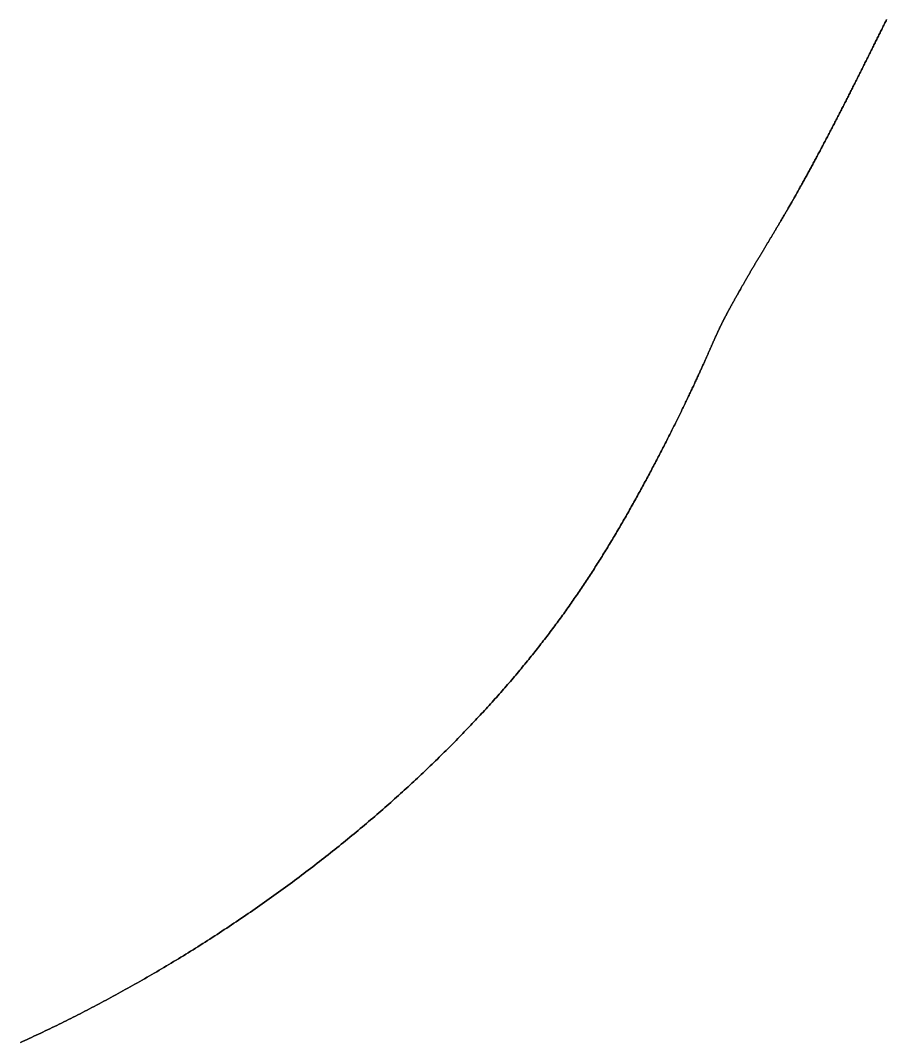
# Model space of a CAD drawing. Header units: inches. Extents: x 130170 to 284068, y 377793 to 804530.
# Drawn here: x 260113.7 to 260175.2, y 743908.1 to 743980.6 of the extents above; entities that cross this region are included whole.
import ezdxf

# ---------------------------------------------------------------- set-up
doc = ezdxf.new("R2010")
doc.units = ezdxf.units.IN
doc.header["$MEASUREMENT"] = 0
doc.layers.add('muni_il', color=7, linetype='Continuous')

msp = doc.modelspace()

# ---------------------------------------------------------------- linework, layer by layer
at = {"layer": 'muni_il'}
for points in [[(260113.731, 743908.108), (260113.89, 743908.18), (260114.048, 743908.253), (260114.208, 743908.327), (260114.367, 743908.401), (260114.528, 743908.475), (260114.688, 743908.55), (260114.849, 743908.626), (260115.01, 743908.702), (260115.172, 743908.778), (260115.333, 743908.855), (260115.496, 743908.933), (260115.658, 743909.011), (260115.821, 743909.09), (260115.984, 743909.169), (260116.148, 743909.248), (260116.312, 743909.328), (260116.476, 743909.409), (260116.64, 743909.49), (260116.805, 743909.571), (260116.97, 743909.653), (260117.136, 743909.736), (260117.301, 743909.819), (260117.467, 743909.902), (260117.633, 743909.987), (260117.8, 743910.071), (260117.967, 743910.156), (260118.134, 743910.242), (260118.301, 743910.328), (260118.468, 743910.414), (260118.636, 743910.501), (260118.804, 743910.589), (260118.972, 743910.677), (260119.141, 743910.765), (260119.309, 743910.854), (260119.478, 743910.944), (260119.647, 743911.034), (260119.816, 743911.125), (260119.986, 743911.216), (260120.155, 743911.307), (260120.325, 743911.399), (260120.495, 743911.491), (260120.665, 743911.584), (260120.835, 743911.678), (260121.005, 743911.772), (260121.176, 743911.866), (260121.347, 743911.961), (260121.517, 743912.056), (260121.688, 743912.152), (260121.859, 743912.248), (260122.03, 743912.345), (260122.201, 743912.442), (260122.372, 743912.54), (260122.544, 743912.638), (260122.715, 743912.736), (260122.887, 743912.835), (260123.058, 743912.935), (260123.23, 743913.035), (260123.401, 743913.135), (260123.573, 743913.236), (260123.745, 743913.337), (260123.916, 743913.439), (260124.088, 743913.541), (260124.26, 743913.644), (260124.432, 743913.747), (260124.603, 743913.85), (260124.775, 743913.954), (260124.947, 743914.058), (260125.118, 743914.163), (260125.29, 743914.268), (260125.462, 743914.374), (260125.633, 743914.48), (260125.805, 743914.586), (260125.976, 743914.693), (260126.147, 743914.8), (260126.319, 743914.908), (260126.49, 743915.016), (260126.661, 743915.124), (260126.832, 743915.233), (260127.003, 743915.342), (260127.174, 743915.451), (260127.344, 743915.561), (260127.515, 743915.671), (260127.685, 743915.782), (260127.855, 743915.893), (260128.025, 743916.004), (260128.195, 743916.116), (260128.365, 743916.228), (260128.535, 743916.34), (260128.704, 743916.453), (260128.873, 743916.566), (260129.042, 743916.68), (260129.211, 743916.793), (260129.379, 743916.907), (260129.548, 743917.022), (260129.716, 743917.137), (260129.884, 743917.252), (260130.052, 743917.367), (260130.219, 743917.482), (260130.386, 743917.598), (260130.553, 743917.715), (260130.72, 743917.831), (260130.886, 743917.948), (260131.052, 743918.065), (260131.218, 743918.182), (260131.383, 743918.3), (260131.549, 743918.418), (260131.714, 743918.536), (260131.878, 743918.654), (260132.042, 743918.773), (260132.206, 743918.891), (260132.37, 743919.01), (260132.533, 743919.13), (260132.696, 743919.249), (260132.859, 743919.369), (260133.021, 743919.489), (260133.183, 743919.609), (260133.344, 743919.73), (260133.505, 743919.85), (260133.666, 743919.971), (260133.826, 743920.092), (260133.986, 743920.213), (260134.146, 743920.334), (260134.305, 743920.456), (260134.464, 743920.577), (260134.622, 743920.699), (260134.78, 743920.821), (260134.937, 743920.943), (260135.094, 743921.066), (260135.251, 743921.188), (260135.407, 743921.31), (260135.563, 743921.433), (260135.718, 743921.556), (260135.873, 743921.679), (260136.027, 743921.802), (260136.181, 743921.925), (260136.334, 743922.048), (260136.487, 743922.171), (260136.639, 743922.295), (260136.791, 743922.418), (260136.942, 743922.542), (260137.093, 743922.665), (260137.244, 743922.789), (260137.394, 743922.913), (260137.543, 743923.037), (260137.692, 743923.161), (260137.84, 743923.284), (260137.988, 743923.408), (260138.135, 743923.532), (260138.282, 743923.656), (260138.428, 743923.78), (260138.573, 743923.904), (260138.718, 743924.029), (260138.863, 743924.153), (260139.007, 743924.277), (260139.15, 743924.401), (260139.293, 743924.525), (260139.435, 743924.649), (260139.577, 743924.773), (260139.718, 743924.897), (260139.859, 743925.021), (260139.999, 743925.145), (260140.138, 743925.269), (260140.277, 743925.392), (260140.415, 743925.516), (260140.553, 743925.64), (260140.69, 743925.764), (260140.827, 743925.887), (260140.963, 743926.011), (260141.098, 743926.134), (260141.232, 743926.258), (260141.366, 743926.381), (260141.5, 743926.504), (260141.633, 743926.627), (260141.765, 743926.75), (260141.897, 743926.873), (260142.028, 743926.996), (260142.158, 743927.119), (260142.288, 743927.241), (260142.417, 743927.364), (260142.546, 743927.486), (260142.674, 743927.609), (260142.801, 743927.731), (260142.928, 743927.853), (260143.054, 743927.975), (260143.18, 743928.096), (260143.305, 743928.218), (260143.429, 743928.34), (260143.553, 743928.461), (260143.676, 743928.582), (260143.798, 743928.703), (260143.92, 743928.824), (260144.041, 743928.944), (260144.161, 743929.065), (260144.281, 743929.185), (260144.401, 743929.305), (260144.519, 743929.425), (260144.637, 743929.545), (260144.755, 743929.665), (260144.872, 743929.784), (260144.988, 743929.904), (260145.103, 743930.023), (260145.218, 743930.142), (260145.333, 743930.26), (260145.446, 743930.379), (260145.56, 743930.497), (260145.672, 743930.615), (260145.784, 743930.733), (260145.895, 743930.851), (260146.006, 743930.969), (260146.116, 743931.086), (260146.225, 743931.203), (260146.334, 743931.32), (260146.443, 743931.437), (260146.55, 743931.553), (260146.657, 743931.67), (260146.764, 743931.786), (260146.869, 743931.902), (260146.975, 743932.017), (260147.08, 743932.133), (260147.184, 743932.248), (260147.287, 743932.363), (260147.39, 743932.478), (260147.492, 743932.593), (260147.594, 743932.708), (260147.695, 743932.822), (260147.796, 743932.936), (260147.896, 743933.05), (260147.996, 743933.163), (260148.094, 743933.277), (260148.193, 743933.39), (260148.291, 743933.503), (260148.388, 743933.616), (260148.485, 743933.729), (260148.581, 743933.841), (260148.677, 743933.953), (260148.772, 743934.066), (260148.866, 743934.177), (260148.96, 743934.289), (260149.054, 743934.401), (260149.147, 743934.512), (260149.239, 743934.623), (260149.331, 743934.734), (260149.423, 743934.845), (260149.514, 743934.955), (260149.604, 743935.066), (260149.694, 743935.176), (260149.784, 743935.286), (260149.873, 743935.396), (260149.961, 743935.506), (260150.049, 743935.616), (260150.137, 743935.725), (260150.224, 743935.834), (260150.311, 743935.943), (260150.397, 743936.053), (260150.483, 743936.161), (260150.568, 743936.27), (260150.653, 743936.379), (260150.737, 743936.487), (260150.821, 743936.596), (260150.905, 743936.704), (260150.988, 743936.812), (260151.07, 743936.92), (260151.153, 743937.028), (260151.234, 743937.135), (260151.316, 743937.243), (260151.397, 743937.351), (260151.478, 743937.458), (260151.558, 743937.566), (260151.638, 743937.673), (260151.717, 743937.78), (260151.796, 743937.887), (260151.875, 743937.994), (260151.953, 743938.101), (260152.032, 743938.208), (260152.109, 743938.315), (260152.186, 743938.422), (260152.264, 743938.529), (260152.34, 743938.635), (260152.417, 743938.742), (260152.492, 743938.849), (260152.568, 743938.955), (260152.644, 743939.062), (260152.719, 743939.169), (260152.793, 743939.275), (260152.868, 743939.382), (260152.942, 743939.488), (260153.016, 743939.595), (260153.089, 743939.702), (260153.163, 743939.808), (260153.236, 743939.915), (260153.308, 743940.021), (260153.381, 743940.128), (260153.453, 743940.235), (260153.525, 743940.341), (260153.597, 743940.448), (260153.668, 743940.555), (260153.739, 743940.662), (260153.81, 743940.769), (260153.881, 743940.876), (260153.951, 743940.983), (260154.022, 743941.09), (260154.092, 743941.197), (260154.161, 743941.304), (260154.231, 743941.411), (260154.3, 743941.519), (260154.37, 743941.626), (260154.439, 743941.734), (260154.507, 743941.841), (260154.576, 743941.949), (260154.644, 743942.057), (260154.713, 743942.164), (260154.781, 743942.272), (260154.849, 743942.38), (260154.916, 743942.488), (260154.984, 743942.597), (260155.051, 743942.705), (260155.118, 743942.814), (260155.185, 743942.922), (260155.252, 743943.031), (260155.319, 743943.139), (260155.385, 743943.248), (260155.451, 743943.357), (260155.518, 743943.466), (260155.584, 743943.576), (260155.649, 743943.685), (260155.715, 743943.794), (260155.781, 743943.904), (260155.846, 743944.013), (260155.912, 743944.123), (260155.977, 743944.233), (260156.042, 743944.343), (260156.107, 743944.453), (260156.171, 743944.563), (260156.236, 743944.673), (260156.3, 743944.784), (260156.365, 743944.894), (260156.429, 743945.005), (260156.493, 743945.115), (260156.556, 743945.226), (260156.62, 743945.337), (260156.684, 743945.448), (260156.747, 743945.559), (260156.81, 743945.67), (260156.874, 743945.781), (260156.937, 743945.892), (260156.999, 743946.003), (260157.062, 743946.114), (260157.125, 743946.226), (260157.187, 743946.337), (260157.249, 743946.448), (260157.311, 743946.559), (260157.373, 743946.671), (260157.435, 743946.782), (260157.497, 743946.893), (260157.558, 743947.005), (260157.619, 743947.116), (260157.681, 743947.227), (260157.741, 743947.339), (260157.802, 743947.45), (260157.863, 743947.561), (260157.923, 743947.672), (260157.983, 743947.783), (260158.043, 743947.894), (260158.103, 743948.005), (260158.163, 743948.115), (260158.222, 743948.226), (260158.281, 743948.337), (260158.34, 743948.447), (260158.399, 743948.557), (260158.458, 743948.667), (260158.516, 743948.777), (260158.574, 743948.887), (260158.632, 743948.996), (260158.69, 743949.106), (260158.747, 743949.215), (260158.804, 743949.324), (260158.861, 743949.432), (260158.918, 743949.541), (260158.974, 743949.649), (260159.03, 743949.757), (260159.086, 743949.864), (260159.142, 743949.971), (260159.197, 743950.078), (260159.252, 743950.185), (260159.306, 743950.291), (260159.361, 743950.397), (260159.415, 743950.503), (260159.469, 743950.608), (260159.522, 743950.713), (260159.575, 743950.817), (260159.628, 743950.921), (260159.681, 743951.024), (260159.733, 743951.127), (260159.785, 743951.23), (260159.836, 743951.332), (260159.887, 743951.434), (260159.938, 743951.535), (260159.988, 743951.635), (260160.038, 743951.735), (260160.088, 743951.835), (260160.137, 743951.934), (260160.186, 743952.032), (260160.235, 743952.13), (260160.283, 743952.228), (260160.331, 743952.324), (260160.378, 743952.42), (260160.425, 743952.516), (260160.472, 743952.61), (260160.518, 743952.705), (260160.564, 743952.798), (260160.609, 743952.891), (260160.654, 743952.983), (260160.698, 743953.075), (260160.742, 743953.165), (260160.786, 743953.255), (260160.829, 743953.345), (260160.872, 743953.433), (260160.914, 743953.522), (260160.956, 743953.609), (260160.998, 743953.695), (260161.038, 743953.781), (260161.079, 743953.866), (260161.119, 743953.95), (260161.159, 743954.033), (260161.198, 743954.116), (260161.237, 743954.198), (260161.275, 743954.279), (260161.313, 743954.359), (260161.351, 743954.438), (260161.388, 743954.517), (260161.424, 743954.595), (260161.46, 743954.672), (260161.496, 743954.748), (260161.531, 743954.824), (260161.566, 743954.898), (260161.6, 743954.972), (260161.634, 743955.045), (260161.667, 743955.117), (260161.7, 743955.188), (260161.733, 743955.259), (260161.765, 743955.329), (260161.796, 743955.397), (260161.827, 743955.465), (260161.858, 743955.533), (260161.889, 743955.599), (260161.919, 743955.665), (260161.948, 743955.729), (260161.977, 743955.793), (260162.006, 743955.857), (260162.034, 743955.919), (260162.062, 743955.981), (260162.089, 743956.042), (260162.117, 743956.102), (260162.143, 743956.161), (260162.169, 743956.219), (260162.195, 743956.277), (260162.221, 743956.334), (260162.246, 743956.39), (260162.271, 743956.446), (260162.295, 743956.501), (260162.319, 743956.555), (260162.343, 743956.608), (260162.367, 743956.661), (260162.39, 743956.713), (260162.412, 743956.764), (260162.435, 743956.815), (260162.457, 743956.865), (260162.479, 743956.914), (260162.5, 743956.963), (260162.521, 743957.011), (260162.542, 743957.058), (260162.563, 743957.105), (260162.583, 743957.151), (260162.603, 743957.197), (260162.623, 743957.241), (260162.643, 743957.286), (260162.662, 743957.33), (260162.681, 743957.373), (260162.7, 743957.416), (260162.719, 743957.458), (260162.737, 743957.5), (260162.755, 743957.541), (260162.773, 743957.582), (260162.791, 743957.622), (260162.809, 743957.662), (260162.826, 743957.702), (260162.843, 743957.74), (260162.86, 743957.779), (260162.877, 743957.817), (260162.894, 743957.855), (260162.911, 743957.892), (260162.927, 743957.929), (260162.943, 743957.966), (260162.96, 743958.002), (260162.976, 743958.038), (260162.992, 743958.074), (260163.008, 743958.109), (260163.023, 743958.144), (260163.039, 743958.179), (260163.054, 743958.213), (260163.07, 743958.247), (260163.085, 743958.281), (260163.101, 743958.315), (260163.116, 743958.348), (260163.131, 743958.381), (260163.146, 743958.414), (260163.162, 743958.447), (260163.177, 743958.48), (260163.192, 743958.512), (260163.207, 743958.544), (260163.222, 743958.576), (260163.237, 743958.608), (260163.251, 743958.64), (260163.266, 743958.671), (260163.281, 743958.703), (260163.296, 743958.734), (260163.311, 743958.765), (260163.326, 743958.797), (260163.341, 743958.828), (260163.356, 743958.859), (260163.371, 743958.89), (260163.386, 743958.921), (260163.401, 743958.951), (260163.416, 743958.982), (260163.431, 743959.013), (260163.446, 743959.044), (260163.461, 743959.074), (260163.476, 743959.105), (260163.492, 743959.136), (260163.507, 743959.166), (260163.522, 743959.197), (260163.537, 743959.227), (260163.553, 743959.258), (260163.569, 743959.289), (260163.584, 743959.319), (260163.6, 743959.35), (260163.615, 743959.381), (260163.631, 743959.412), (260163.647, 743959.442), (260163.663, 743959.473), (260163.679, 743959.504), (260163.695, 743959.535), (260163.711, 743959.566), (260163.727, 743959.597), (260163.743, 743959.628), (260163.76, 743959.66), (260163.776, 743959.691), (260163.793, 743959.722), (260163.809, 743959.754), (260163.826, 743959.785), (260163.843, 743959.817), (260163.86, 743959.849), (260163.877, 743959.88), (260163.894, 743959.912), (260163.911, 743959.944), (260163.928, 743959.976), (260163.945, 743960.008), (260163.962, 743960.04), (260163.98, 743960.072), (260163.997, 743960.105), (260164.015, 743960.137), (260164.033, 743960.17), (260164.05, 743960.202), (260164.068, 743960.235), (260164.086, 743960.268), (260164.104, 743960.3), (260164.122, 743960.333), (260164.14, 743960.367), (260164.159, 743960.4), (260164.177, 743960.433), (260164.196, 743960.467), (260164.214, 743960.5), (260164.233, 743960.534), (260164.252, 743960.568), (260164.271, 743960.603), (260164.29, 743960.637), (260164.31, 743960.672), (260164.329, 743960.707), (260164.349, 743960.743), (260164.369, 743960.779), (260164.39, 743960.815), (260164.411, 743960.852), (260164.432, 743960.89), (260164.453, 743960.928), (260164.476, 743960.967), (260164.498, 743961.007), (260164.521, 743961.048), (260164.545, 743961.09), (260164.57, 743961.133), (260164.74, 743961.435), (260164.797, 743961.536), (260164.825, 743961.586), (260164.852, 743961.634), (260164.879, 743961.682), (260164.906, 743961.73), (260164.933, 743961.777), (260164.959, 743961.823), (260164.985, 743961.869), (260165.01, 743961.914), (260165.036, 743961.958), (260165.061, 743962.002), (260165.085, 743962.046), (260165.11, 743962.089), (260165.134, 743962.132), (260165.158, 743962.174), (260165.182, 743962.216), (260165.206, 743962.257), (260165.23, 743962.298), (260165.253, 743962.339), (260165.276, 743962.379), (260165.299, 743962.419), (260165.322, 743962.459), (260165.345, 743962.498), (260165.367, 743962.537), (260165.39, 743962.576), (260165.412, 743962.615), (260165.435, 743962.653), (260165.457, 743962.692), (260165.479, 743962.73), (260165.501, 743962.768), (260165.523, 743962.806), (260165.545, 743962.843), (260165.567, 743962.881), (260165.589, 743962.918), (260165.611, 743962.956), (260165.633, 743962.993), (260165.655, 743963.03), (260165.677, 743963.067), (260165.699, 743963.104), (260165.721, 743963.142), (260165.743, 743963.179), (260165.765, 743963.216), (260165.787, 743963.253), (260165.809, 743963.29), (260165.831, 743963.327), (260165.853, 743963.364), (260165.875, 743963.401), (260165.897, 743963.439), (260165.919, 743963.476), (260165.941, 743963.513), (260165.964, 743963.551), (260165.986, 743963.588), (260166.009, 743963.626), (260166.031, 743963.663), (260166.054, 743963.701), (260166.076, 743963.739), (260166.099, 743963.777), (260166.122, 743963.815), (260166.145, 743963.853), (260166.168, 743963.892), (260166.191, 743963.93), (260166.214, 743963.969), (260166.238, 743964.008), (260166.261, 743964.047), (260166.285, 743964.086), (260166.309, 743964.125), (260166.332, 743964.165), (260166.356, 743964.204), (260166.38, 743964.244), (260166.404, 743964.284), (260166.429, 743964.324), (260166.453, 743964.365), (260166.478, 743964.406), (260166.502, 743964.446), (260166.527, 743964.487), (260166.552, 743964.529), (260166.577, 743964.57), (260166.602, 743964.612), (260166.627, 743964.654), (260166.653, 743964.696), (260166.678, 743964.739), (260166.704, 743964.781), (260166.73, 743964.824), (260166.756, 743964.867), (260166.782, 743964.911), (260166.808, 743964.955), (260166.835, 743964.999), (260166.861, 743965.043), (260166.888, 743965.088), (260166.915, 743965.132), (260166.942, 743965.178), (260166.969, 743965.223), (260166.997, 743965.269), (260167.024, 743965.315), (260167.052, 743965.361), (260167.08, 743965.408), (260167.108, 743965.454), (260167.136, 743965.502), (260167.165, 743965.549), (260167.193, 743965.597), (260167.222, 743965.645), (260167.251, 743965.694), (260167.28, 743965.742), (260167.309, 743965.791), (260167.338, 743965.841), (260167.368, 743965.891), (260167.398, 743965.941), (260167.428, 743965.991), (260167.458, 743966.042), (260167.488, 743966.093), (260167.518, 743966.144), (260167.549, 743966.196), (260167.579, 743966.248), (260167.61, 743966.3), (260167.641, 743966.353), (260167.673, 743966.406), (260167.704, 743966.459), (260167.735, 743966.513), (260167.767, 743966.567), (260167.799, 743966.622), (260167.831, 743966.677), (260167.863, 743966.732), (260167.896, 743966.787), (260167.928, 743966.843), (260167.961, 743966.899), (260167.994, 743966.955), (260168.027, 743967.012), (260168.06, 743967.069), (260168.093, 743967.127), (260168.126, 743967.184), (260168.16, 743967.242), (260168.194, 743967.301), (260168.228, 743967.36), (260168.262, 743967.419), (260168.296, 743967.478), (260168.33, 743967.538), (260168.365, 743967.598), (260168.399, 743967.659), (260168.434, 743967.719), (260168.469, 743967.781), (260168.504, 743967.842), (260168.539, 743967.904), (260168.575, 743967.966), (260168.61, 743968.028), (260168.646, 743968.091), (260168.681, 743968.154), (260168.717, 743968.217), (260168.753, 743968.281), (260168.789, 743968.345), (260168.826, 743968.409), (260168.862, 743968.474), (260168.899, 743968.539), (260168.935, 743968.604), (260168.972, 743968.67), (260169.009, 743968.735), (260169.046, 743968.802), (260169.083, 743968.868), (260169.12, 743968.935), (260169.158, 743969.002), (260169.195, 743969.069), (260169.233, 743969.137), (260169.27, 743969.205), (260169.308, 743969.273), (260169.346, 743969.342), (260169.384, 743969.41), (260169.422, 743969.479), (260169.46, 743969.549), (260169.498, 743969.618), (260169.537, 743969.688), (260169.575, 743969.759), (260169.614, 743969.829), (260169.653, 743969.9), (260169.691, 743969.971), (260169.73, 743970.042), (260169.769, 743970.114), (260169.808, 743970.185), (260169.847, 743970.257), (260169.887, 743970.33), (260169.926, 743970.402), (260169.965, 743970.475), (260170.005, 743970.548), (260170.044, 743970.621), (260170.084, 743970.695), (260170.123, 743970.768), (260170.163, 743970.842), (260170.203, 743970.917), (260170.243, 743970.991), (260170.283, 743971.066), (260170.323, 743971.141), (260170.363, 743971.216), (260170.403, 743971.291), (260170.443, 743971.366), (260170.484, 743971.442), (260170.524, 743971.518), (260170.564, 743971.594), (260170.605, 743971.67), (260170.645, 743971.747), (260170.686, 743971.823), (260170.726, 743971.9), (260170.767, 743971.977), (260170.808, 743972.055), (260170.848, 743972.132), (260170.889, 743972.21), (260170.93, 743972.287), (260170.971, 743972.365), (260171.011, 743972.443), (260171.052, 743972.521), (260171.093, 743972.6), (260171.134, 743972.678), (260171.175, 743972.757), (260171.216, 743972.836), (260171.257, 743972.914), (260171.299, 743972.994), (260171.34, 743973.073), (260171.381, 743973.152), (260171.422, 743973.231), (260171.463, 743973.311), (260171.504, 743973.39), (260171.545, 743973.47), (260171.587, 743973.55), (260171.628, 743973.63), (260171.669, 743973.71), (260171.71, 743973.79), (260171.752, 743973.87), (260171.793, 743973.951), (260171.834, 743974.031), (260171.875, 743974.111), (260171.917, 743974.192), (260171.958, 743974.272), (260171.999, 743974.353), (260172.04, 743974.434), (260172.082, 743974.514), (260172.123, 743974.595), (260172.164, 743974.676), (260172.205, 743974.757), (260172.246, 743974.838), (260172.288, 743974.919), (260172.329, 743975), (260172.37, 743975.081), (260172.411, 743975.162), (260172.452, 743975.243), (260172.493, 743975.324), (260172.535, 743975.405), (260172.576, 743975.486), (260172.617, 743975.568), (260172.658, 743975.649), (260172.699, 743975.73), (260172.74, 743975.811), (260172.781, 743975.892), (260172.822, 743975.974), (260172.863, 743976.055), (260172.903, 743976.136), (260172.944, 743976.217), (260172.985, 743976.298), (260173.026, 743976.379), (260173.067, 743976.46), (260173.107, 743976.541), (260173.148, 743976.622), (260173.189, 743976.703), (260173.229, 743976.784), (260173.27, 743976.865), (260173.31, 743976.946), (260173.351, 743977.027), (260173.391, 743977.107), (260173.432, 743977.188), (260173.472, 743977.269), (260173.512, 743977.349), (260173.553, 743977.43), (260173.593, 743977.511), (260173.633, 743977.591), (260173.673, 743977.671), (260173.713, 743977.752), (260173.753, 743977.832), (260173.794, 743977.912), (260173.834, 743977.992), (260173.873, 743978.073), (260173.913, 743978.152), (260173.953, 743978.232), (260173.993, 743978.312), (260174.033, 743978.392), (260174.072, 743978.472), (260174.112, 743978.552), (260174.152, 743978.631), (260174.191, 743978.711), (260174.23, 743978.79), (260174.27, 743978.869), (260174.309, 743978.949), (260174.349, 743979.028), (260174.388, 743979.107), (260174.427, 743979.186), (260174.466, 743979.265), (260174.505, 743979.344), (260174.545, 743979.423), (260174.584, 743979.501), (260174.622, 743979.58), (260174.661, 743979.658), (260174.7, 743979.737), (260174.739, 743979.815), (260174.778, 743979.893), (260174.817, 743979.971), (260174.855, 743980.049), (260174.894, 743980.127), (260174.932, 743980.205), (260174.971, 743980.283), (260175.009, 743980.361), (260175.048, 743980.438), (260175.086, 743980.516), (260175.124, 743980.593), (260175.163, 743980.671)], [(260175.163, 743980.671), (260175.124, 743980.593), (260175.086, 743980.516), (260175.048, 743980.438), (260175.009, 743980.361), (260174.971, 743980.283), (260174.932, 743980.205), (260174.894, 743980.127), (260174.855, 743980.049), (260174.817, 743979.971), (260174.778, 743979.893), (260174.739, 743979.815), (260174.7, 743979.737), (260174.661, 743979.658), (260174.622, 743979.58), (260174.584, 743979.501), (260174.545, 743979.423), (260174.505, 743979.344), (260174.466, 743979.265), (260174.427, 743979.186), (260174.388, 743979.107), (260174.349, 743979.028), (260174.309, 743978.949), (260174.27, 743978.869), (260174.23, 743978.79), (260174.191, 743978.711), (260174.152, 743978.631), (260174.112, 743978.552), (260174.072, 743978.472), (260174.033, 743978.392), (260173.993, 743978.312), (260173.953, 743978.232), (260173.913, 743978.152), (260173.873, 743978.073), (260173.834, 743977.992), (260173.794, 743977.912), (260173.753, 743977.832), (260173.713, 743977.752), (260173.673, 743977.671), (260173.633, 743977.591), (260173.593, 743977.511), (260173.553, 743977.43), (260173.512, 743977.349), (260173.472, 743977.269), (260173.432, 743977.188), (260173.391, 743977.107), (260173.351, 743977.027), (260173.31, 743976.946), (260173.27, 743976.865), (260173.229, 743976.784), (260173.189, 743976.703), (260173.148, 743976.622), (260173.107, 743976.541), (260173.067, 743976.46), (260173.026, 743976.379), (260172.985, 743976.298), (260172.944, 743976.217), (260172.903, 743976.136), (260172.863, 743976.055), (260172.822, 743975.974), (260172.781, 743975.892), (260172.74, 743975.811), (260172.699, 743975.73), (260172.658, 743975.649), (260172.617, 743975.568), (260172.576, 743975.486), (260172.535, 743975.405), (260172.493, 743975.324), (260172.452, 743975.243), (260172.411, 743975.162), (260172.37, 743975.081), (260172.329, 743975), (260172.288, 743974.919), (260172.246, 743974.838), (260172.205, 743974.757), (260172.164, 743974.676), (260172.123, 743974.595), (260172.082, 743974.514), (260172.04, 743974.434), (260171.999, 743974.353), (260171.958, 743974.272), (260171.917, 743974.192), (260171.875, 743974.111), (260171.834, 743974.031), (260171.793, 743973.951), (260171.752, 743973.87), (260171.71, 743973.79), (260171.669, 743973.71), (260171.628, 743973.63), (260171.587, 743973.55), (260171.545, 743973.47), (260171.504, 743973.39), (260171.463, 743973.311), (260171.422, 743973.231), (260171.381, 743973.152), (260171.34, 743973.073), (260171.299, 743972.994), (260171.257, 743972.914), (260171.216, 743972.836), (260171.175, 743972.757), (260171.134, 743972.678), (260171.093, 743972.6), (260171.052, 743972.521), (260171.011, 743972.443), (260170.971, 743972.365), (260170.93, 743972.287), (260170.889, 743972.21), (260170.848, 743972.132), (260170.808, 743972.055), (260170.767, 743971.977), (260170.726, 743971.9), (260170.686, 743971.823), (260170.645, 743971.747), (260170.605, 743971.67), (260170.564, 743971.594), (260170.524, 743971.518), (260170.484, 743971.442), (260170.443, 743971.366), (260170.403, 743971.291), (260170.363, 743971.216), (260170.323, 743971.141), (260170.283, 743971.066), (260170.243, 743970.991), (260170.203, 743970.917), (260170.163, 743970.842), (260170.123, 743970.768), (260170.084, 743970.695), (260170.044, 743970.621), (260170.005, 743970.548), (260169.965, 743970.475), (260169.926, 743970.402), (260169.887, 743970.33), (260169.847, 743970.257), (260169.808, 743970.185), (260169.769, 743970.114), (260169.73, 743970.042), (260169.691, 743969.971), (260169.653, 743969.9), (260169.614, 743969.829), (260169.575, 743969.759), (260169.537, 743969.688), (260169.498, 743969.618), (260169.46, 743969.549), (260169.422, 743969.479), (260169.384, 743969.41), (260169.346, 743969.342), (260169.308, 743969.273), (260169.27, 743969.205), (260169.233, 743969.137), (260169.195, 743969.069), (260169.158, 743969.002), (260169.12, 743968.935), (260169.083, 743968.868), (260169.046, 743968.802), (260169.009, 743968.735), (260168.972, 743968.67), (260168.935, 743968.604), (260168.899, 743968.539), (260168.862, 743968.474), (260168.826, 743968.409), (260168.789, 743968.345), (260168.753, 743968.281), (260168.717, 743968.217), (260168.681, 743968.154), (260168.646, 743968.091), (260168.61, 743968.028), (260168.575, 743967.966), (260168.539, 743967.904), (260168.504, 743967.842), (260168.469, 743967.781), (260168.434, 743967.719), (260168.399, 743967.659), (260168.365, 743967.598), (260168.33, 743967.538), (260168.296, 743967.478), (260168.262, 743967.419), (260168.228, 743967.36), (260168.194, 743967.301), (260168.16, 743967.242), (260168.126, 743967.184), (260168.093, 743967.127), (260168.06, 743967.069), (260168.027, 743967.012), (260167.994, 743966.955), (260167.961, 743966.899), (260167.928, 743966.843), (260167.896, 743966.787), (260167.863, 743966.732), (260167.831, 743966.677), (260167.799, 743966.622), (260167.767, 743966.567), (260167.735, 743966.513), (260167.704, 743966.459), (260167.673, 743966.406), (260167.641, 743966.353), (260167.61, 743966.3), (260167.579, 743966.248), (260167.549, 743966.196), (260167.518, 743966.144), (260167.488, 743966.093), (260167.458, 743966.042), (260167.428, 743965.991), (260167.398, 743965.941), (260167.368, 743965.891), (260167.338, 743965.841), (260167.309, 743965.791), (260167.28, 743965.742), (260167.251, 743965.694), (260167.222, 743965.645), (260167.193, 743965.597), (260167.165, 743965.549), (260167.136, 743965.502), (260167.108, 743965.454), (260167.08, 743965.408), (260167.052, 743965.361), (260167.024, 743965.315), (260166.997, 743965.269), (260166.969, 743965.223), (260166.942, 743965.178), (260166.915, 743965.132), (260166.888, 743965.088), (260166.861, 743965.043), (260166.835, 743964.999), (260166.808, 743964.955), (260166.782, 743964.911), (260166.756, 743964.867), (260166.73, 743964.824), (260166.704, 743964.781), (260166.678, 743964.739), (260166.653, 743964.696), (260166.627, 743964.654), (260166.602, 743964.612), (260166.577, 743964.57), (260166.552, 743964.529), (260166.527, 743964.487), (260166.502, 743964.446), (260166.478, 743964.406), (260166.453, 743964.365), (260166.429, 743964.324), (260166.404, 743964.284), (260166.38, 743964.244), (260166.356, 743964.204), (260166.332, 743964.165), (260166.309, 743964.125), (260166.285, 743964.086), (260166.261, 743964.047), (260166.238, 743964.008), (260166.214, 743963.969), (260166.191, 743963.93), (260166.168, 743963.892), (260166.145, 743963.853), (260166.122, 743963.815), (260166.099, 743963.777), (260166.076, 743963.739), (260166.054, 743963.701), (260166.031, 743963.663), (260166.009, 743963.626), (260165.986, 743963.588), (260165.964, 743963.551), (260165.941, 743963.513), (260165.919, 743963.476), (260165.897, 743963.439), (260165.875, 743963.401), (260165.853, 743963.364), (260165.831, 743963.327), (260165.809, 743963.29), (260165.787, 743963.253), (260165.765, 743963.216), (260165.743, 743963.179), (260165.721, 743963.142), (260165.699, 743963.104), (260165.677, 743963.067), (260165.655, 743963.03), (260165.633, 743962.993), (260165.611, 743962.956), (260165.589, 743962.918), (260165.567, 743962.881), (260165.545, 743962.843), (260165.523, 743962.806), (260165.501, 743962.768), (260165.479, 743962.73), (260165.457, 743962.692), (260165.435, 743962.653), (260165.412, 743962.615), (260165.39, 743962.576), (260165.367, 743962.537), (260165.345, 743962.498), (260165.322, 743962.459), (260165.299, 743962.419), (260165.276, 743962.379), (260165.253, 743962.339), (260165.23, 743962.298), (260165.206, 743962.257), (260165.182, 743962.216), (260165.158, 743962.174), (260165.134, 743962.132), (260165.11, 743962.089), (260165.085, 743962.046), (260165.061, 743962.002), (260165.036, 743961.958), (260165.01, 743961.914), (260164.985, 743961.869), (260164.959, 743961.823), (260164.933, 743961.777), (260164.906, 743961.73), (260164.879, 743961.682), (260164.852, 743961.634), (260164.825, 743961.586), (260164.797, 743961.536), (260164.74, 743961.435), (260164.57, 743961.133), (260164.545, 743961.09), (260164.521, 743961.048), (260164.498, 743961.007), (260164.476, 743960.967), (260164.453, 743960.928), (260164.432, 743960.89), (260164.411, 743960.852), (260164.39, 743960.815), (260164.369, 743960.779), (260164.349, 743960.743), (260164.329, 743960.707), (260164.31, 743960.672), (260164.29, 743960.637), (260164.271, 743960.603), (260164.252, 743960.568), (260164.233, 743960.534), (260164.214, 743960.5), (260164.196, 743960.467), (260164.177, 743960.433), (260164.159, 743960.4), (260164.14, 743960.367), (260164.122, 743960.333), (260164.104, 743960.3), (260164.086, 743960.268), (260164.068, 743960.235), (260164.05, 743960.202), (260164.033, 743960.17), (260164.015, 743960.137), (260163.997, 743960.105), (260163.98, 743960.072), (260163.962, 743960.04), (260163.945, 743960.008), (260163.928, 743959.976), (260163.911, 743959.944), (260163.894, 743959.912), (260163.877, 743959.88), (260163.86, 743959.849), (260163.843, 743959.817), (260163.826, 743959.785), (260163.809, 743959.754), (260163.793, 743959.722), (260163.776, 743959.691), (260163.76, 743959.66), (260163.743, 743959.628), (260163.727, 743959.597), (260163.711, 743959.566), (260163.695, 743959.535), (260163.679, 743959.504), (260163.663, 743959.473), (260163.647, 743959.442), (260163.631, 743959.412), (260163.615, 743959.381), (260163.6, 743959.35), (260163.584, 743959.319), (260163.569, 743959.289), (260163.553, 743959.258), (260163.537, 743959.227), (260163.522, 743959.197), (260163.507, 743959.166), (260163.492, 743959.136), (260163.476, 743959.105), (260163.461, 743959.074), (260163.446, 743959.044), (260163.431, 743959.013), (260163.416, 743958.982), (260163.401, 743958.951), (260163.386, 743958.921), (260163.371, 743958.89), (260163.356, 743958.859), (260163.341, 743958.828), (260163.326, 743958.797), (260163.311, 743958.765), (260163.296, 743958.734), (260163.281, 743958.703), (260163.266, 743958.671), (260163.251, 743958.64), (260163.237, 743958.608), (260163.222, 743958.576), (260163.207, 743958.544), (260163.192, 743958.512), (260163.177, 743958.48), (260163.162, 743958.447), (260163.146, 743958.414), (260163.131, 743958.381), (260163.116, 743958.348), (260163.101, 743958.315), (260163.085, 743958.281), (260163.07, 743958.247), (260163.054, 743958.213), (260163.039, 743958.179), (260163.023, 743958.144), (260163.008, 743958.109), (260162.992, 743958.074), (260162.976, 743958.038), (260162.96, 743958.002), (260162.943, 743957.966), (260162.927, 743957.929), (260162.911, 743957.892), (260162.894, 743957.855), (260162.877, 743957.817), (260162.86, 743957.779), (260162.843, 743957.74), (260162.826, 743957.702), (260162.809, 743957.662), (260162.791, 743957.622), (260162.773, 743957.582), (260162.755, 743957.541), (260162.737, 743957.5), (260162.719, 743957.458), (260162.7, 743957.416), (260162.681, 743957.373), (260162.662, 743957.33), (260162.643, 743957.286), (260162.623, 743957.241), (260162.603, 743957.197), (260162.583, 743957.151), (260162.563, 743957.105), (260162.542, 743957.058), (260162.521, 743957.011), (260162.5, 743956.963), (260162.479, 743956.914), (260162.457, 743956.865), (260162.435, 743956.815), (260162.412, 743956.764), (260162.39, 743956.713), (260162.367, 743956.661), (260162.343, 743956.608), (260162.319, 743956.555), (260162.295, 743956.501), (260162.271, 743956.446), (260162.246, 743956.39), (260162.221, 743956.334), (260162.195, 743956.277), (260162.169, 743956.219), (260162.143, 743956.161), (260162.117, 743956.102), (260162.089, 743956.042), (260162.062, 743955.981), (260162.034, 743955.919), (260162.006, 743955.857), (260161.977, 743955.793), (260161.948, 743955.729), (260161.919, 743955.665), (260161.889, 743955.599), (260161.858, 743955.533), (260161.827, 743955.465), (260161.796, 743955.397), (260161.765, 743955.329), (260161.733, 743955.259), (260161.7, 743955.188), (260161.667, 743955.117), (260161.634, 743955.045), (260161.6, 743954.972), (260161.566, 743954.898), (260161.531, 743954.824), (260161.496, 743954.748), (260161.46, 743954.672), (260161.424, 743954.595), (260161.388, 743954.517), (260161.351, 743954.438), (260161.313, 743954.359), (260161.275, 743954.279), (260161.237, 743954.198), (260161.198, 743954.116), (260161.159, 743954.033), (260161.119, 743953.95), (260161.079, 743953.866), (260161.038, 743953.781), (260160.998, 743953.695), (260160.956, 743953.609), (260160.914, 743953.522), (260160.872, 743953.433), (260160.829, 743953.345), (260160.786, 743953.255), (260160.742, 743953.165), (260160.698, 743953.075), (260160.654, 743952.983), (260160.609, 743952.891), (260160.564, 743952.798), (260160.518, 743952.705), (260160.472, 743952.61), (260160.425, 743952.516), (260160.378, 743952.42), (260160.331, 743952.324), (260160.283, 743952.228), (260160.235, 743952.13), (260160.186, 743952.032), (260160.137, 743951.934), (260160.088, 743951.835), (260160.038, 743951.735), (260159.988, 743951.635), (260159.938, 743951.535), (260159.887, 743951.434), (260159.836, 743951.332), (260159.785, 743951.23), (260159.733, 743951.127), (260159.681, 743951.024), (260159.628, 743950.921), (260159.575, 743950.817), (260159.522, 743950.713), (260159.469, 743950.608), (260159.415, 743950.503), (260159.361, 743950.397), (260159.306, 743950.291), (260159.252, 743950.185), (260159.197, 743950.078), (260159.142, 743949.971), (260159.086, 743949.864), (260159.03, 743949.757), (260158.974, 743949.649), (260158.918, 743949.541), (260158.861, 743949.432), (260158.804, 743949.324), (260158.747, 743949.215), (260158.69, 743949.106), (260158.632, 743948.996), (260158.574, 743948.887), (260158.516, 743948.777), (260158.458, 743948.667), (260158.399, 743948.557), (260158.34, 743948.447), (260158.281, 743948.337), (260158.222, 743948.226), (260158.163, 743948.115), (260158.103, 743948.005), (260158.043, 743947.894), (260157.983, 743947.783), (260157.923, 743947.672), (260157.863, 743947.561), (260157.802, 743947.45), (260157.741, 743947.339), (260157.681, 743947.227), (260157.619, 743947.116), (260157.558, 743947.005), (260157.497, 743946.893), (260157.435, 743946.782), (260157.373, 743946.671), (260157.311, 743946.559), (260157.249, 743946.448), (260157.187, 743946.337), (260157.125, 743946.226), (260157.062, 743946.114), (260156.999, 743946.003), (260156.937, 743945.892), (260156.874, 743945.781), (260156.81, 743945.67), (260156.747, 743945.559), (260156.684, 743945.448), (260156.62, 743945.337), (260156.556, 743945.226), (260156.493, 743945.115), (260156.429, 743945.005), (260156.365, 743944.894), (260156.3, 743944.784), (260156.236, 743944.673), (260156.171, 743944.563), (260156.107, 743944.453), (260156.042, 743944.343), (260155.977, 743944.233), (260155.912, 743944.123), (260155.846, 743944.013), (260155.781, 743943.904), (260155.715, 743943.794), (260155.649, 743943.685), (260155.584, 743943.576), (260155.518, 743943.466), (260155.451, 743943.357), (260155.385, 743943.248), (260155.319, 743943.139), (260155.252, 743943.031), (260155.185, 743942.922), (260155.118, 743942.814), (260155.051, 743942.705), (260154.984, 743942.597), (260154.916, 743942.488), (260154.849, 743942.38), (260154.781, 743942.272), (260154.713, 743942.164), (260154.644, 743942.057), (260154.576, 743941.949), (260154.507, 743941.841), (260154.439, 743941.734), (260154.37, 743941.626), (260154.3, 743941.519), (260154.231, 743941.411), (260154.161, 743941.304), (260154.092, 743941.197), (260154.022, 743941.09), (260153.951, 743940.983), (260153.881, 743940.876), (260153.81, 743940.769), (260153.739, 743940.662), (260153.668, 743940.555), (260153.597, 743940.448), (260153.525, 743940.341), (260153.453, 743940.235), (260153.381, 743940.128), (260153.308, 743940.021), (260153.236, 743939.915), (260153.163, 743939.808), (260153.089, 743939.702), (260153.016, 743939.595), (260152.942, 743939.488), (260152.868, 743939.382), (260152.793, 743939.275), (260152.719, 743939.169), (260152.644, 743939.062), (260152.568, 743938.955), (260152.492, 743938.849), (260152.417, 743938.742), (260152.34, 743938.635), (260152.264, 743938.529), (260152.186, 743938.422), (260152.109, 743938.315), (260152.032, 743938.208), (260151.953, 743938.101), (260151.875, 743937.994), (260151.796, 743937.887), (260151.717, 743937.78), (260151.638, 743937.673), (260151.558, 743937.566), (260151.478, 743937.458), (260151.397, 743937.351), (260151.316, 743937.243), (260151.234, 743937.135), (260151.153, 743937.028), (260151.07, 743936.92), (260150.988, 743936.812), (260150.905, 743936.704), (260150.821, 743936.596), (260150.737, 743936.487), (260150.653, 743936.379), (260150.568, 743936.27), (260150.483, 743936.161), (260150.397, 743936.053), (260150.311, 743935.943), (260150.224, 743935.834), (260150.137, 743935.725), (260150.049, 743935.616), (260149.961, 743935.506), (260149.873, 743935.396), (260149.784, 743935.286), (260149.694, 743935.176), (260149.604, 743935.066), (260149.514, 743934.955), (260149.423, 743934.845), (260149.331, 743934.734), (260149.239, 743934.623), (260149.147, 743934.512), (260149.054, 743934.401), (260148.96, 743934.289), (260148.866, 743934.177), (260148.772, 743934.066), (260148.677, 743933.953), (260148.581, 743933.841), (260148.485, 743933.729), (260148.388, 743933.616), (260148.291, 743933.503), (260148.193, 743933.39), (260148.094, 743933.277), (260147.996, 743933.163), (260147.896, 743933.05), (260147.796, 743932.936), (260147.695, 743932.822), (260147.594, 743932.708), (260147.492, 743932.593), (260147.39, 743932.478), (260147.287, 743932.363), (260147.184, 743932.248), (260147.08, 743932.133), (260146.975, 743932.017), (260146.869, 743931.902), (260146.764, 743931.786), (260146.657, 743931.67), (260146.55, 743931.553), (260146.443, 743931.437), (260146.334, 743931.32), (260146.225, 743931.203), (260146.116, 743931.086), (260146.006, 743930.969), (260145.895, 743930.851), (260145.784, 743930.733), (260145.672, 743930.615), (260145.56, 743930.497), (260145.446, 743930.379), (260145.333, 743930.26), (260145.218, 743930.142), (260145.103, 743930.023), (260144.988, 743929.904), (260144.872, 743929.784), (260144.755, 743929.665), (260144.637, 743929.545), (260144.519, 743929.425), (260144.401, 743929.305), (260144.281, 743929.185), (260144.161, 743929.065), (260144.041, 743928.944), (260143.92, 743928.824), (260143.798, 743928.703), (260143.676, 743928.582), (260143.553, 743928.461), (260143.429, 743928.34), (260143.305, 743928.218), (260143.18, 743928.096), (260143.054, 743927.975), (260142.928, 743927.853), (260142.801, 743927.731), (260142.674, 743927.609), (260142.546, 743927.486), (260142.417, 743927.364), (260142.288, 743927.241), (260142.158, 743927.119), (260142.028, 743926.996), (260141.897, 743926.873), (260141.765, 743926.75), (260141.633, 743926.627), (260141.5, 743926.504), (260141.366, 743926.381), (260141.232, 743926.258), (260141.098, 743926.134), (260140.963, 743926.011), (260140.827, 743925.887), (260140.69, 743925.764), (260140.553, 743925.64), (260140.415, 743925.516), (260140.277, 743925.392), (260140.138, 743925.269), (260139.999, 743925.145), (260139.859, 743925.021), (260139.718, 743924.897), (260139.577, 743924.773), (260139.435, 743924.649), (260139.293, 743924.525), (260139.15, 743924.401), (260139.007, 743924.277), (260138.863, 743924.153), (260138.718, 743924.029), (260138.573, 743923.904), (260138.428, 743923.78), (260138.282, 743923.656), (260138.135, 743923.532), (260137.988, 743923.408), (260137.84, 743923.284), (260137.692, 743923.161), (260137.543, 743923.037), (260137.394, 743922.913), (260137.244, 743922.789), (260137.093, 743922.665), (260136.942, 743922.542), (260136.791, 743922.418), (260136.639, 743922.295), (260136.487, 743922.171), (260136.334, 743922.048), (260136.181, 743921.925), (260136.027, 743921.802), (260135.873, 743921.679), (260135.718, 743921.556), (260135.563, 743921.433), (260135.407, 743921.31), (260135.251, 743921.188), (260135.094, 743921.066), (260134.937, 743920.943), (260134.78, 743920.821), (260134.622, 743920.699), (260134.464, 743920.577), (260134.305, 743920.456), (260134.146, 743920.334), (260133.986, 743920.213), (260133.826, 743920.092), (260133.666, 743919.971), (260133.505, 743919.85), (260133.344, 743919.73), (260133.183, 743919.609), (260133.021, 743919.489), (260132.859, 743919.369), (260132.696, 743919.249), (260132.533, 743919.13), (260132.37, 743919.01), (260132.206, 743918.891), (260132.042, 743918.773), (260131.878, 743918.654), (260131.714, 743918.536), (260131.549, 743918.418), (260131.383, 743918.3), (260131.218, 743918.182), (260131.052, 743918.065), (260130.886, 743917.948), (260130.72, 743917.831), (260130.553, 743917.715), (260130.386, 743917.598), (260130.219, 743917.482), (260130.052, 743917.367), (260129.884, 743917.252), (260129.716, 743917.137), (260129.548, 743917.022), (260129.379, 743916.907), (260129.211, 743916.793), (260129.042, 743916.68), (260128.873, 743916.566), (260128.704, 743916.453), (260128.535, 743916.34), (260128.365, 743916.228), (260128.195, 743916.116), (260128.025, 743916.004), (260127.855, 743915.893), (260127.685, 743915.782), (260127.515, 743915.671), (260127.344, 743915.561), (260127.174, 743915.451), (260127.003, 743915.342), (260126.832, 743915.233), (260126.661, 743915.124), (260126.49, 743915.016), (260126.319, 743914.908), (260126.147, 743914.8), (260125.976, 743914.693), (260125.805, 743914.586), (260125.633, 743914.48), (260125.462, 743914.374), (260125.29, 743914.268), (260125.118, 743914.163), (260124.947, 743914.058), (260124.775, 743913.954), (260124.603, 743913.85), (260124.432, 743913.747), (260124.26, 743913.644), (260124.088, 743913.541), (260123.916, 743913.439), (260123.745, 743913.337), (260123.573, 743913.236), (260123.401, 743913.135), (260123.23, 743913.035), (260123.058, 743912.935), (260122.887, 743912.835), (260122.715, 743912.736), (260122.544, 743912.638), (260122.372, 743912.54), (260122.201, 743912.442), (260122.03, 743912.345), (260121.859, 743912.248), (260121.688, 743912.152), (260121.517, 743912.056), (260121.347, 743911.961), (260121.176, 743911.866), (260121.005, 743911.772), (260120.835, 743911.678), (260120.665, 743911.584), (260120.495, 743911.491), (260120.325, 743911.399), (260120.155, 743911.307), (260119.986, 743911.216), (260119.816, 743911.125), (260119.647, 743911.034), (260119.478, 743910.944), (260119.309, 743910.854), (260119.141, 743910.765), (260118.972, 743910.677), (260118.804, 743910.589), (260118.636, 743910.501), (260118.468, 743910.414), (260118.301, 743910.328), (260118.134, 743910.242), (260117.967, 743910.156), (260117.8, 743910.071), (260117.633, 743909.987), (260117.467, 743909.902), (260117.301, 743909.819), (260117.136, 743909.736), (260116.97, 743909.653), (260116.805, 743909.571), (260116.64, 743909.49), (260116.476, 743909.409), (260116.312, 743909.328), (260116.148, 743909.248), (260115.984, 743909.169), (260115.821, 743909.09), (260115.658, 743909.011), (260115.496, 743908.933), (260115.333, 743908.855), (260115.172, 743908.778), (260115.01, 743908.702), (260114.849, 743908.626), (260114.688, 743908.55), (260114.528, 743908.475), (260114.367, 743908.401), (260114.208, 743908.327), (260114.048, 743908.253), (260113.89, 743908.18), (260113.731, 743908.108)]]:
    msp.add_lwpolyline(points, dxfattribs=at)

doc.saveas('drawing.dxf')
